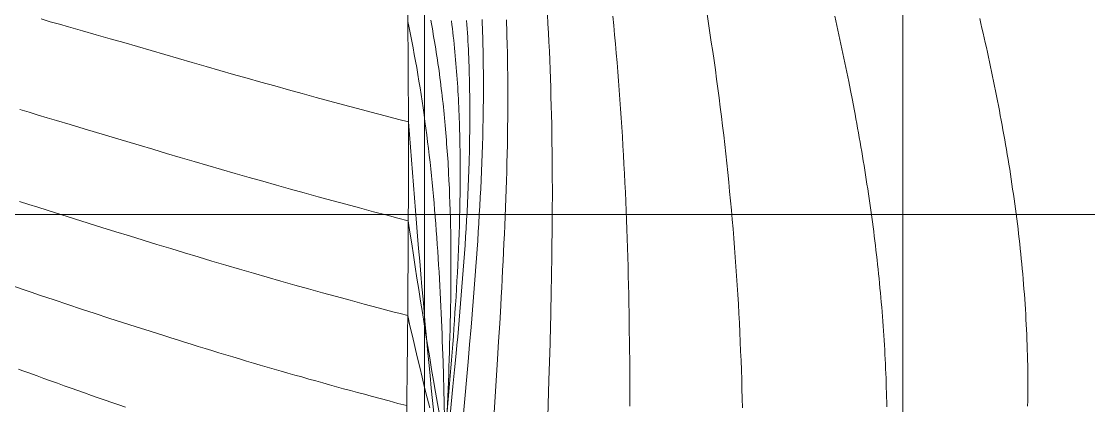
# Model space of a CAD drawing. Extents: x 11249 to 82946, y 15238 to 34763.
# Drawn here: x 54513 to 55628, y 25922 to 26323 of the extents above; entities that cross this region are included whole.
import ezdxf

# ---------------------------------------------------------------- set-up
doc = ezdxf.new("R2010")
doc.units = 0
doc.header["$LTSCALE"] = 250
doc.layers.add('03_Lines_Frames1', color=7, linetype='CONTINUOUS', lineweight=15)
doc.layers.add('03_Lines_Grid', color=253, linetype='CONTINUOUS', lineweight=15)
doc.layers.add('Make2D$Annotation$S0CO1', color=1, linetype='CONTINUOUS', true_color=0xff0000)

# ---------------------------------------------------------------- blocks, each defined once
blk = doc.blocks.new('*U5')
at = {"layer": '03_Lines_Grid'}
blk.add_line((0, -4367.6), (0, 3840), dxfattribs=at)
blk = doc.blocks.new('*U6')
at = {"layer": 'Make2D$Annotation$S0CO1', "color": 0, "linetype": 'ByBlock', "lineweight": -2, "transparency": 16777216}
for p in [(3000, 0), (3500, 0)]:
    blk.add_blockref('*U5', p, dxfattribs=at)

msp = doc.modelspace()

# ---------------------------------------------------------------- linework, layer by layer
at = {"layer": '03_Lines_Frames1'}
for points in [[(54943.7, 25913.8), (54942.3, 25927), (54941, 25940.2), (54939.7, 25953.4), (54938.5, 25966.7), (54937.2, 25979.9), (54936, 25993.1), (54934.8, 26006.3), (54933.6, 26019.6), (54932.4, 26032.8), (54931.2, 26046), (54930.1, 26059.2), (54929, 26072.5), (54927.8, 26085.7), (54926.7, 26098.9), (54925.6, 26112.2), (54923.5, 26138.6), (54921.3, 26165.1), (54919.2, 26191.6), (54917.1, 26218.1), (54907.1, 26220.7), (54892.7, 26224.4), (54878.2, 26228.2), (54863.8, 26232), (54849.4, 26235.9), (54835, 26239.8), (54820.6, 26243.7), (54806.2, 26247.6), (54791.8, 26251.6), (54777.5, 26255.6), (54763.1, 26259.6), (54748.8, 26263.7), (54734.4, 26267.7), (54720.1, 26271.8), (54705.7, 26275.9), (54691.4, 26280), (54677.1, 26284.2), (54619.7, 26300.8), (54605.4, 26304.9), (54591, 26309), (54576.6, 26313.2), (54569.4, 26315.2), (54562.1, 26317.3), (54552.5, 26320), (54542.9, 26322.7), (54533.4, 26325.5)], [(55061.8, 25872.2), (55064, 25948.5), (55064.6, 25967.6), (55065.1, 25986.7), (55065.5, 26005.8), (55065.8, 26015.3), (55066, 26024.9), (55066.2, 26034.4), (55066.4, 26043.9), (55066.6, 26053.5), (55066.7, 26063), (55066.9, 26072.6), (55067, 26082.1), (55067.1, 26091.7), (55067.2, 26101.2), (55067.3, 26110.7), (55067.4, 26120.3), (55067.4, 26129.8), (55067.5, 26139.4), (55067.5, 26148.9), (55067.4, 26158.5), (55067.4, 26168), (55067.3, 26177.5), (55067.3, 26187.1), (55067.1, 26196.6), (55067, 26206.2), (55066.8, 26215.7), (55066.6, 26225.2), (55066.4, 26234.8), (55066.1, 26244.3), (55065.9, 26253.9), (55065.5, 26263.4), (55065.2, 26272.9), (55064.8, 26282.5), (55064.4, 26292), (55063.9, 26301.5), (55063.4, 26311.1), (55062.9, 26320.6), (55062.3, 26330.1)], [(55148.5, 25921.3), (55148.5, 25931.1), (55148.4, 25940.8), (55148.4, 25950.5), (55148.3, 25960.3), (55148.3, 25970), (55148.2, 25979.7), (55148.1, 25989.4), (55147.9, 25999.1), (55147.8, 26008.9), (55147.6, 26018.6), (55147.5, 26028.3), (55147.3, 26038), (55147.1, 26047.7), (55146.8, 26057.4), (55146.6, 26067.1), (55146.3, 26076.8), (55146, 26086.5), (55145.7, 26096.2), (55145.3, 26105.9), (55145, 26115.6), (55144.6, 26125.3), (55144.2, 26135), (55143.8, 26144.7), (55143.3, 26154.4), (55142.8, 26164.1), (55142.3, 26173.8), (55141.8, 26183.4), (55141.3, 26193.1), (55140.7, 26202.8), (55140.1, 26212.5), (55139.5, 26222.2), (55138.8, 26231.8), (55138.1, 26241.5), (55137.4, 26251.2), (55136.7, 26260.8), (55135.9, 26270.5), (55135.1, 26280.2), (55134.3, 26289.8), (55133.4, 26299.5), (55132.5, 26309.1), (55131.6, 26318.8), (55130.6, 26328.4)], [(55266, 25919.5), (55265.8, 25929.4), (55265.5, 25939.2), (55265.3, 25949.1), (55265, 25958.9), (55264.6, 25968.8), (55264.2, 25978.6), (55263.8, 25988.5), (55263.4, 25998.3), (55262.9, 26008.2), (55262.4, 26018), (55261.9, 26027.8), (55261.3, 26037.7), (55260.7, 26047.5), (55260, 26057.3), (55259.3, 26067.1), (55258.6, 26076.9), (55257.9, 26086.7), (55257.1, 26096.6), (55256.3, 26106.4), (55255.5, 26116.1), (55254.6, 26125.9), (55253.7, 26135.7), (55252.7, 26145.5), (55251.8, 26155.3), (55250.8, 26165.1), (55249.8, 26174.8), (55248.7, 26184.6), (55247.6, 26194.4), (55246.5, 26204.1), (55245.3, 26213.9), (55244.1, 26223.6), (55242.9, 26233.4), (55241.7, 26243.1), (55240.4, 26252.8), (55239.1, 26262.6), (55237.8, 26272.3), (55236.4, 26282), (55235, 26291.7), (55233.6, 26301.4), (55232.1, 26311.1), (55230.6, 26320.8), (55229.1, 26330.5)], [(55416.8, 25920.6), (55416.8, 25925.6), (55416.7, 25930.6), (55416.5, 25935.5), (55416.4, 25940.5), (55416.2, 25945.4), (55416.1, 25950.4), (55415.9, 25955.4), (55415.7, 25960.3), (55415.4, 25965.3), (55415.2, 25970.2), (55415, 25975.2), (55414.7, 25980.2), (55414.4, 25985.1), (55414.1, 25990.1), (55413.8, 25995), (55413.5, 26000), (55413.1, 26004.9), (55412.7, 26009.9), (55412.4, 26014.8), (55412, 26019.8), (55411.6, 26024.7), (55411.1, 26029.7), (55410.7, 26034.6), (55410.3, 26039.6), (55409.8, 26044.5), (55409.3, 26049.5), (55408.8, 26054.4), (55408.3, 26059.3), (55407.8, 26064.3), (55407.3, 26069.2), (55406.7, 26074.1), (55406.2, 26079.1), (55405.6, 26084), (55405, 26088.9), (55404.4, 26093.9), (55403.8, 26098.8), (55403.2, 26103.7), (55402.5, 26108.6), (55401.9, 26113.6), (55401.2, 26118.5), (55400.5, 26123.4), (55399.9, 26128.3), (55399.2, 26133.2), (55398.4, 26138.1), (55397.7, 26143.1), (55397, 26148), (55396.2, 26152.9), (55395.5, 26157.8), (55394.7, 26162.7), (55393.9, 26167.6), (55393.1, 26172.5), (55392.3, 26177.4), (55391.5, 26182.3), (55390.7, 26187.2), (55389.9, 26192.1), (55389, 26197), (55388.2, 26201.9), (55387.3, 26206.7), (55386.4, 26211.6), (55385.5, 26216.5), (55384.6, 26221.4), (55383.7, 26226.3), (55382.8, 26231.2), (55381, 26240.9), (55379.1, 26250.7), (55377.1, 26260.4), (55375.1, 26270.1), (55373.1, 26279.8), (55371.1, 26289.6), (55369, 26299.3), (55366.9, 26309), (55364.7, 26318.7), (55362.6, 26328.4)], [(54957.2, 25908), (54957.9, 25923.5), (54958.6, 25939), (54958.9, 25946.8), (54959.2, 25954.5), (54959.5, 25962.3), (54959.7, 25970.1), (54960, 25977.9), (54960.2, 25985.7), (54960.5, 25993.5), (54960.7, 26001.3), (54960.9, 26009), (54961, 26016.8), (54961.2, 26024.6), (54961.3, 26032.4), (54961.4, 26040.2), (54961.5, 26048), (54961.5, 26055.8), (54961.6, 26063.5), (54961.6, 26071.3), (54961.5, 26079.1), (54961.5, 26086.9), (54961.4, 26094.6), (54961.3, 26102.4), (54961.1, 26110.2), (54961, 26117.9), (54960.7, 26125.7), (54960.5, 26133.4), (54960.2, 26141.2), (54959.9, 26148.9), (54959.5, 26156.7), (54959.1, 26164.4), (54958.9, 26168.3), (54958.7, 26172.1), (54958.5, 26176), (54958.2, 26179.9), (54958, 26183.7), (54957.7, 26187.6), (54957.4, 26191.4), (54957.1, 26195.3), (54956.8, 26199.1), (54956.5, 26202.9), (54956.2, 26206.8), (54955.9, 26210.6), (54955.6, 26214.4), (54955.2, 26218.3), (54954.8, 26222.1), (54954.5, 26226), (54954.1, 26229.8), (54953.7, 26233.6), (54953.3, 26237.4), (54952.8, 26241.3), (54952.4, 26245.1), (54952, 26248.9), (54951.5, 26252.7), (54951, 26256.5), (54950.6, 26260.3), (54950.1, 26264.1), (54949.6, 26267.9), (54949.1, 26271.7), (54948.5, 26275.4), (54948, 26279.2), (54947.4, 26283), (54946.9, 26286.8), (54946.3, 26290.6), (54945.7, 26294.3), (54945.1, 26298.1), (54944.4, 26301.9), (54943.8, 26305.6), (54943.1, 26309.4), (54942.5, 26313.1), (54941.8, 26316.9), (54941.1, 26320.6), (54940.4, 26324.3)], [(54957.4, 25911.6), (54958.8, 25928.1), (54960.2, 25944.6), (54960.9, 25952.8), (54961.5, 25961.1), (54962.2, 25969.3), (54962.8, 25977.6), (54963.5, 25985.9), (54964.1, 25994.1), (54964.7, 26002.4), (54965.2, 26010.6), (54965.8, 26018.9), (54966.3, 26027.2), (54966.9, 26035.4), (54967.4, 26043.7), (54967.8, 26052), (54968.3, 26060.3), (54968.7, 26068.6), (54969.1, 26076.8), (54969.4, 26085.1), (54969.8, 26093.4), (54970.1, 26101.7), (54970.4, 26110), (54970.6, 26118.3), (54970.8, 26126.6), (54971, 26134.8), (54971.1, 26143.1), (54971.2, 26151.4), (54971.2, 26155.5), (54971.2, 26159.6), (54971.2, 26163.8), (54971.2, 26167.9), (54971.2, 26172), (54971.2, 26176.2), (54971.2, 26180.3), (54971.1, 26184.4), (54971.1, 26188.6), (54971, 26192.7), (54970.9, 26196.8), (54970.8, 26200.9), (54970.7, 26205.1), (54970.6, 26209.2), (54970.5, 26213.3), (54970.4, 26217.4), (54970.2, 26221.5), (54970.1, 26225.6), (54969.9, 26229.7), (54969.7, 26233.8), (54969.5, 26237.9), (54969.3, 26242.1), (54969.1, 26246.2), (54968.8, 26250.3), (54968.6, 26254.4), (54968.3, 26258.5), (54968, 26262.6), (54967.7, 26266.7), (54967.4, 26270.8), (54967.1, 26274.9), (54966.8, 26278.9), (54966.4, 26283), (54966.1, 26287.1), (54965.7, 26291.1), (54965.3, 26295.2), (54964.9, 26299.3), (54964.5, 26303.3), (54964, 26307.4), (54963.6, 26311.4), (54963.1, 26315.5), (54962.6, 26319.5), (54962.1, 26323.6)], [(54958.6, 25889.9), (54963.7, 25941.7), (54965.3, 25959.1), (54967, 25976.4), (54967.8, 25985.1), (54968.6, 25993.8), (54969.4, 26002.5), (54970.2, 26011.2), (54970.9, 26019.8), (54971.7, 26028.5), (54972.4, 26037.2), (54973.1, 26045.9), (54973.8, 26054.6), (54974.5, 26063.3), (54975.1, 26072), (54975.7, 26080.7), (54976.3, 26089.4), (54976.9, 26098.1), (54977.4, 26106.8), (54977.9, 26115.5), (54978.4, 26124.2), (54978.9, 26132.9), (54979.3, 26141.6), (54979.7, 26150.3), (54980, 26159), (54980.3, 26167.7), (54980.6, 26176.4), (54980.7, 26180.8), (54980.8, 26185.1), (54980.9, 26189.5), (54981, 26193.9), (54981.1, 26198.2), (54981.1, 26202.6), (54981.2, 26206.9), (54981.2, 26211.3), (54981.3, 26215.6), (54981.3, 26220), (54981.3, 26224.3), (54981.3, 26228.7), (54981.3, 26233), (54981.3, 26237.3), (54981.2, 26241.7), (54981.2, 26246), (54981.1, 26250.4), (54981, 26254.7), (54981, 26259), (54980.9, 26263.4), (54980.7, 26267.7), (54980.6, 26272.1), (54980.5, 26276.4), (54980.3, 26280.7), (54980.2, 26285.1), (54980, 26289.4), (54979.8, 26293.7), (54979.6, 26298), (54979.3, 26302.3), (54979.1, 26306.6), (54978.8, 26311), (54978.6, 26315.3), (54978.3, 26319.6), (54978, 26323.9)], [(54974.8, 25913.5), (54979.5, 25967.5), (54981.1, 25985.5), (54982.6, 26003.6), (54983.4, 26012.6), (54984.1, 26021.7), (54984.8, 26030.7), (54985.5, 26039.7), (54986.3, 26048.8), (54986.9, 26057.8), (54987.6, 26066.9), (54988.3, 26075.9), (54988.9, 26085), (54989.5, 26094), (54990.1, 26103.1), (54990.7, 26112.1), (54991.2, 26121.2), (54991.7, 26130.2), (54992.2, 26139.3), (54992.7, 26148.3), (54993.1, 26157.4), (54993.5, 26166.4), (54993.9, 26175.5), (54994.2, 26184.5), (54994.5, 26193.6), (54994.8, 26202.7), (54995, 26211.7), (54995.2, 26220.8), (54995.3, 26225.3), (54995.4, 26229.8), (54995.4, 26234.4), (54995.5, 26238.9), (54995.5, 26243.4), (54995.5, 26248), (54995.5, 26252.5), (54995.5, 26257), (54995.5, 26261.6), (54995.5, 26266.1), (54995.5, 26270.6), (54995.4, 26275.2), (54995.4, 26279.7), (54995.3, 26284.2), (54995.2, 26288.7), (54995.1, 26293.3), (54995, 26297.8), (54994.9, 26302.3), (54994.8, 26306.8), (54994.6, 26311.3), (54994.5, 26315.8), (54994.3, 26320.3), (54994.1, 26324.9)], [(54917, 26114.8), (54906, 26117.6), (54895.1, 26120.5), (54880.6, 26124.3), (54866.1, 26128.2), (54851.6, 26132), (54837.2, 26136), (54822.8, 26139.9), (54808.3, 26143.9), (54793.9, 26147.9), (54779.5, 26151.9), (54765.1, 26156), (54750.7, 26160.1), (54736.3, 26164.2), (54721.9, 26168.4), (54707.6, 26172.6), (54693.2, 26176.8), (54678.8, 26181), (54664.5, 26185.2), (54650.1, 26189.5), (54635.8, 26193.7), (54578.3, 26210.9), (54563.9, 26215.2), (54549.5, 26219.5), (54539.9, 26222.3), (54530.4, 26225.2), (54520.9, 26228.1), (54511.3, 26231)], [(54943.7, 25913.8), (54942.3, 25927), (54941, 25940.2), (54939.7, 25953.4), (54938.5, 25966.7), (54937.2, 25979.9), (54936, 25993.1), (54934.8, 26006.3), (54933.6, 26019.6), (54932.4, 26032.8), (54931.2, 26046), (54930.1, 26059.2), (54929, 26072.5), (54927.8, 26085.7), (54926.7, 26098.9), (54925.6, 26112.2), (54923.5, 26138.6), (54921.3, 26165.1), (54919.2, 26191.6), (54917.1, 26218.1)], [(54916.4, 26015.8), (54908.6, 26017.9), (54900.9, 26019.9), (54893.1, 26021.9), (54885.4, 26024), (54870.9, 26027.8), (54856.4, 26031.8), (54841.9, 26035.7), (54827.4, 26039.7), (54812.9, 26043.7), (54798.5, 26047.7), (54784, 26051.8), (54769.6, 26056), (54755.2, 26060.1), (54740.7, 26064.3), (54726.3, 26068.5), (54711.9, 26072.8), (54697.5, 26077.1), (54683.2, 26081.4), (54668.8, 26085.8), (54654.4, 26090.1), (54640.1, 26094.5), (54625.7, 26099), (54611.4, 26103.4), (54597, 26107.9), (54582.7, 26112.4), (54539.6, 26125.9), (54530, 26128.9), (54520.5, 26131.9), (54510.9, 26135)], [(54949.5, 25912.4), (54947.5, 25924.2), (54945.4, 25936), (54943.4, 25947.9), (54941.4, 25959.7), (54939.4, 25971.6), (54937.4, 25983.5), (54935.5, 25995.3), (54933.6, 26007.2), (54931.7, 26019.1), (54929.8, 26031), (54927.9, 26042.9), (54926, 26054.9), (54924.2, 26066.8), (54922.4, 26078.8), (54920.6, 26090.8), (54918.8, 26102.8), (54917, 26114.8)], [(54915.5, 25921.8), (54906.2, 25924.2), (54896.9, 25926.7), (54887.7, 25929.1), (54878.4, 25931.6), (54871.1, 25933.6), (54863.9, 25935.5), (54856.6, 25937.5), (54849.3, 25939.5), (54842.1, 25941.5), (54834.8, 25943.5), (54827.6, 25945.5), (54820.3, 25947.6), (54813.1, 25949.6), (54805.8, 25951.7), (54798.6, 25953.7), (54791.3, 25955.8), (54784.1, 25957.9), (54776.9, 25960), (54769.6, 25962.1), (54762.4, 25964.2), (54755.2, 25966.3), (54748, 25968.4), (54740.8, 25970.6), (54733.6, 25972.7), (54726.3, 25974.9), (54719.1, 25977.1), (54711.9, 25979.3), (54704.7, 25981.5), (54697.5, 25983.7), (54690.3, 25985.9), (54683.1, 25988.1), (54676, 25990.4), (54668.8, 25992.6), (54661.6, 25994.9), (54647.2, 25999.4), (54632.9, 26004), (54618.6, 26008.6), (54604.2, 26013.2), (54589.9, 26017.9), (54575.6, 26022.6), (54561.3, 26027.4), (54547, 26032.1), (54532.7, 26036.9), (54523.1, 26040.2), (54513.5, 26043.5), (54503.9, 26046.8)], [(54939.4, 25919.5), (54936.8, 25930.1), (54934.1, 25940.8), (54931.5, 25951.4), (54928.9, 25962.1), (54926.4, 25972.8), (54923.8, 25983.5), (54921.3, 25994.3), (54918.8, 26005.1), (54916.4, 26015.8)]]:
    msp.add_lwpolyline(points, dxfattribs=at)
at = {"layer": '03_Lines_Frames1', "color": 2}
for points in [[(55564, 25921.3), (55564.1, 25926.7), (55564.2, 25932.1), (55564.2, 25937.4), (55564.2, 25942.7), (55564.2, 25948), (55564.2, 25953.3), (55564.1, 25958.7), (55564.1, 25964), (55564, 25969.3), (55563.8, 25974.6), (55563.7, 25979.9), (55563.5, 25985.3), (55563.3, 25990.6), (55563.1, 25995.9), (55562.9, 26001.2), (55562.6, 26006.5), (55562.3, 26011.8), (55562, 26017.1), (55561.7, 26022.4), (55561.4, 26027.7), (55561, 26032.9), (55560.6, 26038.2), (55560.2, 26043.5), (55559.8, 26048.7), (55559.4, 26054), (55558.9, 26059.3), (55558.4, 26064.5), (55557.9, 26069.8), (55557.4, 26075), (55556.9, 26080.3), (55556.3, 26085.5), (55555.8, 26090.8), (55555.2, 26096), (55554.6, 26101.3), (55554, 26106.4), (55553.3, 26111.6), (55552.7, 26116.8), (55552, 26122), (55551.3, 26127.2), (55550.6, 26132.4), (55549.9, 26137.6), (55549.2, 26142.7), (55548.4, 26147.9), (55547.7, 26153.1), (55546.9, 26158.3), (55546.1, 26163.4), (55545.3, 26168.6), (55544.4, 26173.8), (55543.6, 26178.9), (55542.7, 26184.1), (55541.9, 26189.2), (55541, 26194.3), (55540.1, 26199.4), (55539.2, 26204.5), (55538.3, 26209.6), (55537.4, 26214.7), (55536.4, 26219.8), (55535.5, 26224.9), (55534.5, 26230), (55533.5, 26235.1), (55532.5, 26240.2), (55531.5, 26245.3), (55530.5, 26250.4), (55529.5, 26255.5), (55528.4, 26260.5), (55527.4, 26265.6), (55526.3, 26270.7), (55525.2, 26275.7), (55524.2, 26280.7), (55523.1, 26285.7), (55522, 26290.8), (55520.9, 26295.8), (55519.7, 26300.8), (55518.6, 26305.8), (55517.5, 26310.8), (55516.3, 26315.8), (55515.1, 26320.8), (55514, 26325.9)], [(54954.8, 25909.9), (54954.5, 25924.3), (54954.1, 25938.8), (54953.7, 25953.2), (54953.3, 25967.6), (54953, 25974.9), (54952.8, 25982.1), (54952.5, 25989.3), (54952.3, 25996.5), (54952, 26003.7), (54951.7, 26011), (54951.4, 26018.2), (54951, 26025.4), (54950.7, 26032.6), (54950.3, 26039.8), (54950, 26047), (54949.6, 26054.2), (54949.2, 26061.4), (54948.7, 26068.6), (54948.3, 26075.8), (54947.8, 26083), (54947.3, 26090.2), (54946.8, 26097.4), (54946.3, 26104.6), (54945.7, 26111.7), (54945.1, 26118.9), (54944.5, 26126.1), (54943.9, 26133.2), (54943.3, 26140.4), (54942.6, 26147.6), (54941.9, 26154.7), (54941.2, 26161.8), (54940.4, 26168.9), (54939.7, 26176.1), (54938.9, 26183.2), (54938, 26190.3), (54937.2, 26197.4), (54936.3, 26204.5), (54935.4, 26211.6), (54934.4, 26218.6), (54933.5, 26225.6), (54932.5, 26232.7), (54931.4, 26239.7), (54930.4, 26246.7), (54929.3, 26253.7), (54928.1, 26260.7), (54927, 26267.7), (54925.8, 26274.7), (54924.6, 26281.6), (54923.3, 26288.5), (54922, 26295.4), (54920.7, 26302.3), (54919.4, 26309.2), (54918, 26316.1), (54916.5, 26323)], [(55006.8, 25914.4), (55010.2, 25970.2), (55011.4, 25988.8), (55012.5, 26007.5), (55013.6, 26026.1), (55014.1, 26035.4), (55014.6, 26044.7), (55015.1, 26054), (55015.6, 26063.4), (55016.1, 26072.7), (55016.6, 26082), (55017, 26091.3), (55017.5, 26100.7), (55017.9, 26110), (55018.3, 26119.3), (55018.6, 26128.7), (55019, 26138), (55019.3, 26147.3), (55019.6, 26156.7), (55019.9, 26166), (55020.1, 26175.3), (55020.3, 26184.7), (55020.5, 26194), (55020.7, 26203.4), (55020.8, 26212.7), (55020.9, 26222), (55021, 26231.4), (55021, 26240.7), (55021, 26250), (55021, 26259.4), (55020.9, 26268.7), (55020.8, 26273.4), (55020.7, 26278), (55020.7, 26282.7), (55020.6, 26287.4), (55020.5, 26292), (55020.4, 26296.7), (55020.3, 26301.4), (55020.1, 26306), (55020, 26310.7), (55019.8, 26315.4), (55019.7, 26320), (55019.5, 26324.7)], [(54621.7, 25920.3), (54614.6, 25922.7), (54607.4, 25925.2), (54600.3, 25927.6), (54593.1, 25930.1), (54586, 25932.5), (54578.9, 25935), (54571.8, 25937.5), (54564.7, 25940), (54557.5, 25942.5), (54550.4, 25945.1), (54543.3, 25947.6), (54536.2, 25950.2), (54529.2, 25952.8), (54524.3, 25954.5), (54519.4, 25956.3), (54514.5, 25958.1), (54509.7, 25960)]]:
    msp.add_lwpolyline(points, dxfattribs=at)
at = {"layer": '03_Lines_Frames1'}
for points, knots in [([(54908.9, 25461.6), (54895.8, 25464.9), (54882.6, 25468.3), (54869.5, 25471.8), (54850.7, 25476.8), (54832, 25482.1), (54813.4, 25487.7), (54794.7, 25493.2), (54776.1, 25499.1), (54757.7, 25505.3), (54739.2, 25511.5), (54720.9, 25518), (54702.8, 25525.1), (54693.7, 25528.6), (54684.7, 25532.3), (54675.8, 25536.1), (54666.8, 25539.9), (54657.9, 25543.8), (54649.2, 25548), (54629.6, 25557.2), (54610.1, 25566.7), (54590.8, 25576.4), (54571.6, 25586.1), (54552.4, 25596.1), (54533.4, 25606.2), (54514.4, 25616.4), (54495.6, 25626.8), (54476.9, 25637.4), (54458.3, 25647.9), (54439.7, 25658.7), (54421.3, 25669.7), (54403, 25680.6), (54384.8, 25691.8), (54366.7, 25703.2), (54348.7, 25714.5), (54330.8, 25726), (54313, 25737.7), (54295.3, 25749.4), (54277.7, 25761.3), (54260.3, 25773.4), (54251.7, 25779.5), (54243, 25785.6), (54234.4, 25791.7), (54225.9, 25797.9), (54217.3, 25804.1), (54208.8, 25810.3), (54200.4, 25816.6), (54192, 25822.9), (54183.6, 25829.2), (54175.2, 25835.6), (54167, 25842), (54158.7, 25848.5), (54150.5, 25854.9), (54142.4, 25861.5), (54134.3, 25868.1), (54126.2, 25874.6), (54118.3, 25881.3), (54110.4, 25888), (54102.5, 25894.7), (54094.7, 25901.5), (54087, 25908.4), (54079.4, 25915.2), (54071.9, 25922.2), (54064.4, 25929.3), (54060.7, 25932.8), (54057, 25936.4), (54053.4, 25940), (54049.8, 25943.6), (54046.1, 25947.3), (54042.6, 25951), (54035.4, 25958.4), (54028.4, 25965.9), (54021.5, 25973.7), (54018, 25977.5), (54014.6, 25981.4), (54011.2, 25985.4), (54007.8, 25989.4), (54004.4, 25993.4), (54001.1, 25997.4), (53994.4, 26005.5), (53987.8, 26013.6), (53981.2, 26021.7), (53968.1, 26038), (53955.2, 26054.5), (53942.6, 26071.2), (53929.9, 26087.9), (53917.6, 26104.7), (53905.5, 26121.7), (53893.4, 26138.7), (53881.6, 26155.9), (53870, 26173.3), (53858.5, 26190.7), (53847.3, 26208.2), (53836.4, 26225.9), (53825.5, 26243.7), (53814.9, 26261.6), (53804.6, 26279.7), (53794.3, 26297.8), (53784.4, 26316), (53774.8, 26334.5), (53765.2, 26353), (53755.9, 26371.7), (53747.2, 26390.6), (53738.4, 26409.5), (53730.2, 26428.8), (53722.5, 26448.2), (53714.8, 26467.7), (53707.7, 26487.5), (53701.2, 26507.5), (53694.7, 26527.5), (53688.7, 26547.7), (53683.3, 26568), (53677.9, 26588.4), (53673.1, 26608.9), (53668.8, 26629.5), (53664.5, 26650.1), (53660.7, 26670.9), (53657.4, 26691.7), (53654.1, 26712.5), (53651.2, 26733.4), (53648.8, 26754.3), (53646.3, 26775.2), (53644.3, 26796.2), (53642.6, 26817.2), (53640.9, 26838.2), (53639.6, 26859.2), (53638.5, 26880.3), (53637.4, 26901.3), (53636.6, 26922.4), (53635.9, 26943.5), (53635.3, 26964.6), (53634.9, 26985.7), (53634.6, 27006.8), (53634.4, 27017.4), (53634.3, 27027.9), (53634.2, 27038.5), (53634.1, 27049.1), (53634, 27059.6), (53634, 27070.2), (53633.9, 27080.8), (53633.9, 27091.3), (53633.8, 27101.9), (53633.8, 27112.5), (53633.8, 27123.1), (53633.8, 27133.6)], [-274.159357, -274.159357, -274.159357, -274.159357, -233.464775, -233.464775, -233.464775, -175.089579, -175.089579, -175.089579, -116.697789, -116.697789, -116.697789, -58.309654, -58.309654, -58.309654, -29.137521, -29.137521, -29.137521, -0.000356, -0.000356, -0.000356, 64.908221, 64.908221, 64.908221, 129.614009, 129.614009, 129.614009, 194.116173, 194.116173, 194.116173, 258.412413, 258.412413, 258.412413, 322.497879, 322.497879, 322.497879, 386.362487, 386.362487, 386.362487, 449.986626, 449.986626, 449.986626, 481.697194, 481.697194, 481.697194, 513.330844, 513.330844, 513.330844, 544.877335, 544.877335, 544.877335, 576.321414, 576.321414, 576.321414, 607.640927, 607.640927, 607.640927, 638.802732, 638.802732, 638.802732, 669.756008, 669.756008, 669.756008, 700.545686, 700.545686, 700.545686, 715.933841, 715.933841, 715.933841, 731.345182, 731.345182, 731.345182, 762.32835, 762.32835, 762.32835, 777.934453, 777.934453, 777.934453, 793.628668, 793.628668, 793.628668, 825.053031, 825.053031, 825.053031, 887.834209, 887.834209, 887.834209, 950.511753, 950.511753, 950.511753, 1013.087743, 1013.087743, 1013.087743, 1075.575328, 1075.575328, 1075.575328, 1138.004341, 1138.004341, 1138.004341, 1200.427734, 1200.427734, 1200.427734, 1262.935424, 1262.935424, 1262.935424, 1325.662682, 1325.662682, 1325.662682, 1388.636071, 1388.636071, 1388.636071, 1451.776631, 1451.776631, 1451.776631, 1514.99421, 1514.99421, 1514.99421, 1578.221358, 1578.221358, 1578.221358, 1641.430619, 1641.430619, 1641.430619, 1704.629206, 1704.629206, 1704.629206, 1767.844161, 1767.844161, 1767.844161, 1831.106744, 1831.106744, 1831.106744, 1894.439369, 1894.439369, 1894.439369, 1926.13367, 1926.13367, 1926.13367, 1957.84409, 1957.84409, 1957.84409, 1989.565042, 1989.565042, 1989.565042, 2021.28653, 2021.28653, 2021.28653, 2021.28653]), ([(54912.2, 25673.5), (54900.3, 25676.6), (54888.4, 25679.9), (54876.6, 25683.1), (54857.2, 25688.5), (54837.8, 25694), (54818.5, 25699.7), (54799.2, 25705.4), (54779.9, 25711.2), (54760.7, 25717.2), (54741.4, 25723.2), (54722.2, 25729.4), (54703.1, 25735.8), (54684, 25742.3), (54665, 25748.9), (54646, 25755.7), (54627.1, 25762.6), (54608.2, 25769.7), (54589.5, 25777.1), (54580.1, 25780.7), (54570.8, 25784.5), (54561.5, 25788.3), (54552.2, 25792.2), (54542.9, 25796.1), (54533.7, 25800.1), (54520, 25806.1), (54506.4, 25812.2), (54492.9, 25818.5), (54479.4, 25824.7), (54466, 25831.1), (54452.6, 25837.5), (54439.3, 25844), (54426.1, 25850.6), (54412.9, 25857.2), (54399.8, 25863.9), (54386.7, 25870.6), (54373.6, 25877.5), (54360.7, 25884.3), (54347.7, 25891.2), (54334.9, 25898.3), (54322.1, 25905.3), (54309.3, 25912.3), (54296.6, 25919.5), (54283.9, 25926.7), (54271.3, 25933.9), (54258.8, 25941.3), (54252.5, 25944.9), (54246.3, 25948.6), (54240, 25952.3), (54233.8, 25956), (54227.6, 25959.7), (54221.5, 25963.5), (54215.3, 25967.2), (54209.1, 25970.9), (54203, 25974.7), (54196.9, 25978.5), (54190.8, 25982.3), (54184.7, 25986.1), (54178.6, 25989.9), (54172.5, 25993.7), (54166.5, 25997.5), (54160.5, 26001.3), (54154.5, 26005.1), (54148.5, 26009), (54142.5, 26012.8), (54136.6, 26016.6), (54130.7, 26020.5), (54124.8, 26024.3), (54118.9, 26028.2), (54113, 26032.1), (54110.1, 26034), (54107.1, 26036), (54104.2, 26038), (54101.3, 26040), (54098.4, 26042), (54095.5, 26044), (54089.7, 26048.1), (54083.9, 26052.2), (54078.2, 26056.4), (54075.3, 26058.6), (54072.5, 26060.7), (54069.7, 26062.9), (54066.8, 26065.1), (54064, 26067.4), (54061.2, 26069.6), (54055.6, 26074.1), (54050, 26078.6), (54044.4, 26083.2), (54033.3, 26092.3), (54022.3, 26101.6), (54011.4, 26111), (54000.5, 26120.3), (53989.7, 26129.9), (53979, 26139.5), (53968.3, 26149.2), (53957.8, 26158.9), (53947.3, 26168.8), (53936.8, 26178.8), (53926.5, 26188.8), (53916.2, 26199), (53905.9, 26209.2), (53895.8, 26219.5), (53885.8, 26229.9), (53875.7, 26240.4), (53865.7, 26251), (53855.9, 26261.7), (53845.9, 26272.5), (53836.1, 26283.4), (53826.5, 26294.4), (53816.8, 26305.6), (53807.3, 26316.9), (53798.2, 26328.5), (53789, 26340.1), (53780, 26352), (53771.4, 26364.1), (53762.8, 26376.2), (53754.5, 26388.5), (53746.6, 26401), (53738.7, 26413.5), (53731.1, 26426.3), (53724, 26439.2), (53716.8, 26452.1), (53710.1, 26465.2), (53703.7, 26478.5), (53697.4, 26491.8), (53691.5, 26505.2), (53686, 26518.8), (53680.5, 26532.3), (53675.4, 26546), (53670.8, 26559.9), (53666.1, 26573.7), (53661.9, 26587.6), (53658.1, 26601.7), (53654.3, 26615.8), (53650.9, 26629.9), (53648, 26644.2), (53645, 26658.5), (53642.5, 26672.9), (53640.4, 26687.3), (53639.4, 26694.6), (53638.5, 26701.8), (53637.6, 26709.1), (53636.8, 26716.4), (53636.1, 26723.7), (53635.6, 26731), (53635, 26738.3), (53634.6, 26745.6), (53634.3, 26752.9), (53634, 26760.3), (53633.8, 26767.6), (53633.8, 26774.9)], [-399.52486, -399.52486, -399.52486, -399.52486, -362.563137, -362.563137, -362.563137, -302.160259, -302.160259, -302.160259, -241.731566, -241.731566, -241.731566, -181.276326, -181.276326, -181.276326, -120.803579, -120.803579, -120.803579, -60.34502, -60.34502, -60.34502, -30.147382, -30.147382, -30.147382, -0.000295, -0.000295, -0.000295, 44.754015, 44.754015, 44.754015, 89.301035, 89.301035, 89.301035, 133.651491, 133.651491, 133.651491, 177.81469, 177.81469, 177.81469, 221.797958, 221.797958, 221.797958, 265.603571, 265.603571, 265.603571, 309.226436, 309.226436, 309.226436, 330.963862, 330.963862, 330.963862, 352.64654, 352.64654, 352.64654, 374.268074, 374.268074, 374.268074, 395.818741, 395.818741, 395.818741, 417.284411, 417.284411, 417.284411, 438.644343, 438.644343, 438.644343, 459.868356, 459.868356, 459.868356, 480.999636, 480.999636, 480.999636, 491.57178, 491.57178, 491.57178, 502.165765, 502.165765, 502.165765, 523.467497, 523.467497, 523.467497, 534.190285, 534.190285, 534.190285, 544.964522, 544.964522, 544.964522, 566.541702, 566.541702, 566.541702, 609.700871, 609.700871, 609.700871, 652.873743, 652.873743, 652.873743, 696.084176, 696.084176, 696.084176, 739.370577, 739.370577, 739.370577, 782.791869, 782.791869, 782.791869, 826.434244, 826.434244, 826.434244, 870.421067, 870.421067, 870.421067, 914.739305, 914.739305, 914.739305, 959.238735, 959.238735, 959.238735, 1003.775661, 1003.775661, 1003.775661, 1048.203111, 1048.203111, 1048.203111, 1092.425607, 1092.425607, 1092.425607, 1136.422424, 1136.422424, 1136.422424, 1180.238283, 1180.238283, 1180.238283, 1223.957806, 1223.957806, 1223.957806, 1267.676522, 1267.676522, 1267.676522, 1311.474078, 1311.474078, 1311.474078, 1333.414422, 1333.414422, 1333.414422, 1355.384727, 1355.384727, 1355.384727, 1377.378591, 1377.378591, 1377.378591, 1399.38167, 1399.38167, 1399.38167, 1399.38167])]:
    msp.add_open_spline(points, degree=3, knots=knots, dxfattribs=at)
at = {"layer": '03_Lines_Frames1', "color": 2}
for points, knots in [([(54917.1, 26218.1), (54917.1, 26239.8), (54916.9, 26283.4), (54916.3, 26348.7), (54915.3, 26413.1), (54913.7, 26476.1), (54911.9, 26527.1), (54910, 26567), (54908.6, 26594.9), (54907.7, 26612.6), (54907.3, 26620.6)], [0, 0, 0, 0, 0.0625, 0.125, 0.1875, 0.25, 0.3125, 0.34375, 0.375, 0.4011095, 0.4011095, 0.4011095, 0.4011095]), ([(54917.1, 26218.1), (54917.2, 26193), (54917.2, 26168.1), (54917.1, 26131.2), (54917, 26119), (54916.9, 26100.9), (54916.9, 26094.9), (54916.9, 26085.9), (54916.9, 26082.9), (54916.8, 26078.4), (54916.8, 26076.9), (54916.8, 26073.9), (54916.8, 26072.5), (54916.6, 26047.1), (54916.5, 26023.5), (54916.1, 25977.4), (54915.8, 25954.8), (54915.1, 25888.2), (54914.6, 25845.4), (54913.5, 25763.8), (54913, 25725), (54912, 25653), (54911.5, 25619.9), (54910.6, 25561.5), (54910.2, 25536.1), (54909.8, 25505.3), (54909.6, 25496.3), (54909.4, 25481.4), (54909.3, 25475.4), (54909.1, 25466.4), (54909, 25463.3), (54908.9, 25461), (54908.9, 25461.4), (54908.8, 25463.7)], [0, 0, 0, 0, 0.063113, 0.063113, 0.094691, 0.094691, 0.11046, 0.11046, 0.11834, 0.11834, 0.122278, 0.122278, 0.12622, 0.12622, 0.189644, 0.189644, 0.252797, 0.252797, 0.379604, 0.379604, 0.50644, 0.50644, 0.63291, 0.63291, 0.758258, 0.758258, 0.821426, 0.821426, 0.88141, 0.88141, 0.94302, 0.94302, 1, 1, 1, 1])]:
    msp.add_open_spline(points, degree=3, knots=knots, dxfattribs=at)
at = {"layer": '03_Lines_Grid'}
msp.add_line((12843.7, 26121.5), (63550.2, 26121.5), dxfattribs=at)

# ---------------------------------------------------------------- block references
at = {"layer": 'Make2D$Annotation$S0CO1', "xscale": -1}
msp.add_blockref('*U6', (58433.8, 28868.1), dxfattribs=at)

doc.saveas('drawing.dxf')
